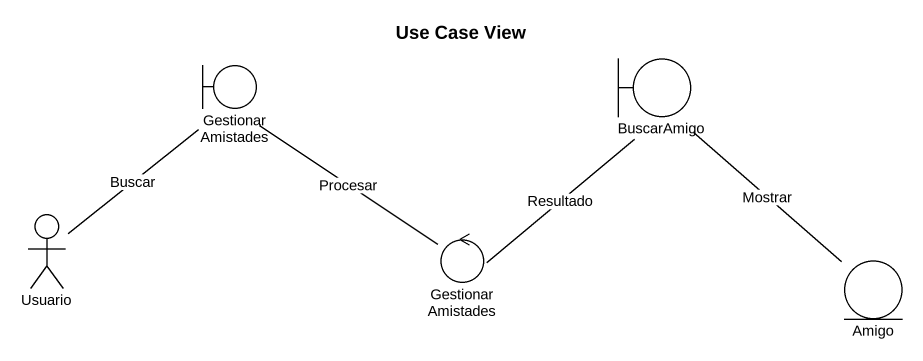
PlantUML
@startuml
title Use Case View
boundary GestionarAmistades
boundary BuscarAmigo
actor Usuario
control "GestionarAmistades" as GestionarAmistades_2
entity Amigo
GestionarAmistades -- GestionarAmistades_2 : Procesar
BuscarAmigo -- Amigo : Mostrar
Usuario -up- GestionarAmistades : Buscar
GestionarAmistades_2 -up- BuscarAmigo : Resultado
@enduml
